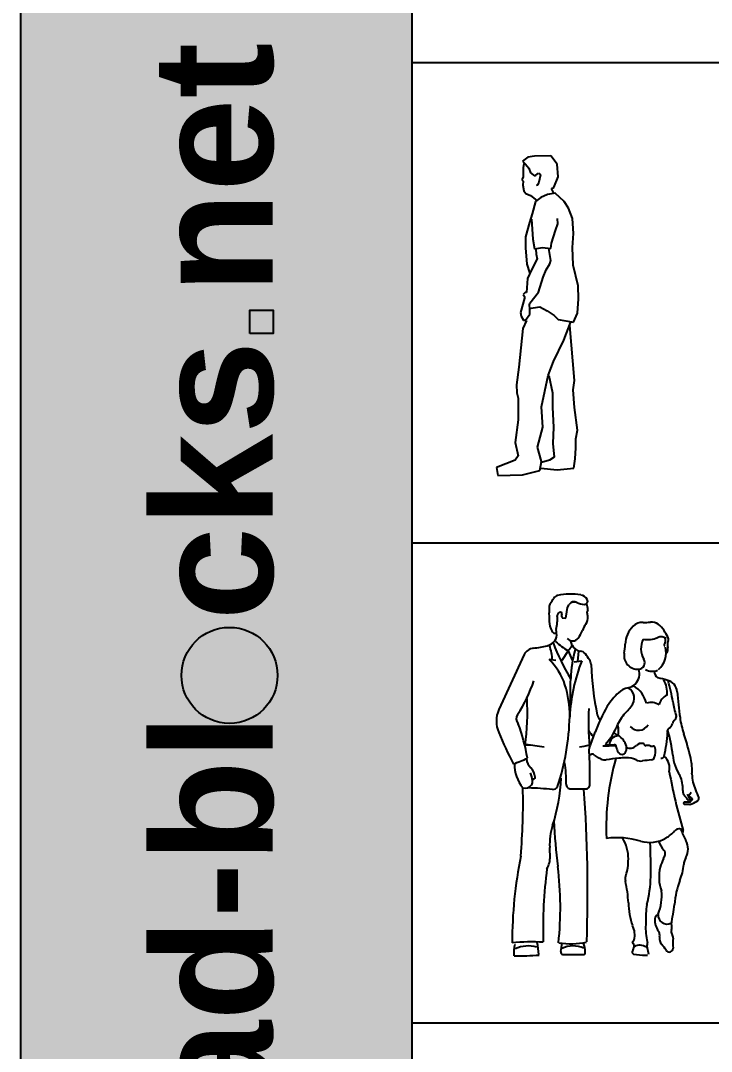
# Model space of a CAD drawing. Header units: millimetres. Extents: x 80073 to 99926, y 37306 to 52946.
# Drawn here: x 80073 to 83526, y 42459 to 47612 of the extents above; entities that cross this region are included whole.
import ezdxf

# ---------------------------------------------------------------- set-up
doc = ezdxf.new("R2010")
doc.units = ezdxf.units.MM
doc.layers.add('www.cad-blocks.net', color=7, linetype='Continuous')
doc.styles.get("Standard").update_dxf_attribs({"font": 'arial.ttf'})

# ---------------------------------------------------------------- blocks, each defined once
blk = doc.blocks.new('A$C57394595')
at = {"linetype": 'ByBlock'}
for p, q in [((0.2717, 1.599), (0.1896, 1.5959)), ((0.3033, 1.5573), (0.2717, 1.599)), ((0.1555, 1.5912), (0.129, 1.5712)), ((0.129, 1.5712), (0.1441, 1.5558)), ((0.1365, 1.5604), (0.1327, 1.5388)), ((0.1441, 1.5558), (0.1618, 1.5373)), ((0.1896, 1.5959), (0.1555, 1.5912)), ((0.3083, 1.494), (0.3033, 1.5573)), ((0.1327, 1.5388), (0.1327, 1.5095)), ((0.1327, 1.5095), (0.1327, 1.494)), ((0.1618, 1.5373), (0.1693, 1.5141)), ((0.1693, 1.5141), (0.1896, 1.4987)), ((0.1896, 1.4987), (0.1959, 1.5017)), ((0.1959, 1.5017), (0.2098, 1.511)), ((0.2098, 1.511), (0.2187, 1.5033)), ((0.2187, 1.5033), (0.211, 1.4663)), ((0.1327, 1.494), (0.1252, 1.4787)), ((0.1252, 1.4787), (0.1327, 1.471)), ((0.1327, 1.471), (0.1315, 1.4524)), ((0.1315, 1.4524), (0.1353, 1.4231)), ((0.2047, 1.4524), (0.1984, 1.4493)), ((0.211, 1.4663), (0.2047, 1.4524)), ((0.2868, 1.4401), (0.3083, 1.494)), ((0.1353, 1.4231), (0.1454, 1.4092)), ((0.1454, 1.4092), (0.1693, 1.4)), ((0.1693, 1.4), (0.2009, 1.3753)), ((0.2549, 1.4044), (0.2215, 1.39)), ((0.2922, 1.4117), (0.2549, 1.4044)), ((0.2742, 1.4354), (0.2868, 1.4401)), ((0.2855, 1.4124), (0.2742, 1.4354)), ((0.3374, 1.3708), (0.2922, 1.4117)), ((0.194, 1.3708), (0.1783, 1.3084)), ((0.2215, 1.39), (0.194, 1.3708)), ((0.359, 1.3372), (0.3374, 1.3708)), ((0.1783, 1.3084), (0.1646, 1.2652)), ((0.3787, 1.2844), (0.359, 1.3372)), ((0.1646, 1.2652), (0.1449, 1.1933)), ((0.1744, 1.2821), (0.1802, 1.1813)), ((0.2942, 1.2244), (0.306, 1.2581)), ((0.306, 1.2581), (0.3041, 1.2844)), ((0.3846, 1.2101), (0.3787, 1.2844)), ((0.1449, 1.1933), (0.1449, 1.1381)), ((0.2746, 1.1621), (0.2942, 1.2244)), ((0.3787, 1.1406), (0.3846, 1.2101)), ((0.1449, 1.1381), (0.1507, 1.0566)), ((0.1802, 1.1813), (0.19, 1.1333)), ((0.19, 1.1333), (0.2294, 1.1406)), ((0.2294, 1.1406), (0.2707, 1.1357)), ((0.2707, 1.0758), (0.2608, 1.1357)), ((0.2707, 1.1357), (0.2746, 1.1621)), ((0.3826, 1.0518), (0.3787, 1.1406)), ((0.2019, 1.0829), (0.1744, 1.0278)), ((0.196, 1.1309), (0.198, 1.1069)), ((0.198, 1.1069), (0.2019, 1.0829)), ((0.1507, 1.0566), (0.1646, 1.0158)), ((0.247, 1.0278), (0.2667, 1.0589)), ((0.2667, 1.0589), (0.2707, 1.0758)), ((0.4081, 0.9486), (0.3826, 1.0518)), ((0.1547, 0.9846), (0.1488, 0.915)), ((0.1744, 1.0278), (0.1547, 0.9846)), ((0.2097, 0.9173), (0.2333, 0.9918)), ((0.2333, 0.9918), (0.247, 1.0278)), ((0.4101, 0.8838), (0.4081, 0.9486)), ((0.139, 0.8862), (0.1194, 0.8142)), ((0.1429, 0.915), (0.1331, 0.9055)), ((0.1331, 0.9055), (0.139, 0.8958)), ((0.139, 0.8958), (0.139, 0.8862)), ((0.1488, 0.915), (0.1429, 0.915)), ((0.1665, 0.8622), (0.2097, 0.9173)), ((0.4042, 0.8118), (0.4101, 0.8838)), ((0.1606, 0.8358), (0.2156, 0.843)), ((0.1646, 0.8526), (0.1665, 0.8622)), ((0.1665, 0.8335), (0.1646, 0.8526)), ((0.1665, 0.807), (0.1665, 0.8335)), ((0.2156, 0.843), (0.2529, 0.8238)), ((0.1194, 0.8142), (0.1233, 0.7975)), ((0.1233, 0.7975), (0.1351, 0.7759)), ((0.1497, 0.7751), (0.1318, 0.7349)), ((0.1351, 0.7759), (0.1449, 0.7759)), ((0.1449, 0.7759), (0.1665, 0.807)), ((0.2529, 0.8238), (0.2883, 0.7998)), ((0.2883, 0.7998), (0.308, 0.7807)), ((0.308, 0.7807), (0.3846, 0.7662)), ((0.3846, 0.7662), (0.4042, 0.8118)), ((0.1318, 0.7349), (0.1108, 0.541)), ((0.3353, 0.6764), (0.3713, 0.7678)), ((0.3893, 0.4753), (0.3653, 0.7495)), ((0.2845, 0.5703), (0.3353, 0.6764)), ((0.2575, 0.5008), (0.2845, 0.5703)), ((0.1108, 0.541), (0.0988, 0.4533)), ((0.2246, 0.3437), (0.2575, 0.5008)), ((0.2605, 0.5008), (0.2785, 0.4131)), ((0.3832, 0.4278), (0.3893, 0.4753)), ((0.0988, 0.4533), (0.1018, 0.4131)), ((0.1018, 0.4131), (0.1078, 0.3875)), ((0.2785, 0.4131), (0.2785, 0.34)), ((0.3893, 0.34), (0.3832, 0.4278)), ((0.1078, 0.3875), (0.1078, 0.2779)), ((0.2306, 0.2413), (0.2246, 0.3437)), ((0.2785, 0.34), (0.2845, 0.2413)), ((0.4042, 0.2266), (0.3893, 0.34)), ((0.1078, 0.2779), (0.0928, 0.1645)), ((0.2036, 0.1426), (0.2306, 0.2413)), ((0.2845, 0.2413), (0.2814, 0.1609)), ((0.3953, 0.1828), (0.4042, 0.2266)), ((0.0928, 0.1645), (0.1078, 0.0987)), ((0.2814, 0.1609), (0.2875, 0.0913)), ((0.3953, 0.1389), (0.3953, 0.1828)), ((0.2246, 0.0694), (0.2036, 0.1426)), ((0.3922, 0.084), (0.3953, 0.1389)), ((0.0928, 0.0768), (0, 0.0402)), ((0.1078, 0.0987), (0.0928, 0.0768)), ((0.2156, 0.0255), (0.2246, 0.0694)), ((0.2635, 0.0768), (0.2246, 0.0658)), ((0.2875, 0.0913), (0.2635, 0.0768)), ((0.3863, 0.0365), (0.3922, 0.084)), ((0, 0.0402), (0.006, 0)), ((0.006, 0), (0.1288, 0.0036)), ((0.1288, 0.0036), (0.2156, 0.0255)), ((0.2215, 0.0365), (0.3024, 0.0292)), ((0.3024, 0.0292), (0.3863, 0.0365))]:
    blk.add_line(p, q, dxfattribs=at)
blk = doc.blocks.new('A$C1CED04BA')
for p, q in [((0.3539, 1.7409), (0.3619, 1.7563)), ((0.3809, 1.7685), (0.3946, 1.7685)), ((0.3454, 1.6878), (0.3517, 1.7183)), ((0.3517, 1.7183), (0.3539, 1.7409)), ((0.3273, 1.6888), (0.3454, 1.6878)), ((0.1371, 1.5054), (0.0104, 1.2303)), ((0.3579, 1.5242), (0.326, 1.4749)), ((0.3579, 1.5242), (0.3779, 1.4774)), ((0.4099, 1.523), (0.4047, 1.4699)), ((0.2957, 1.4762), (0.2626, 1.4799)), ((0.3882, 1.4686), (0.4253, 1.4736)), ((0.3685, 1.3864), (0.3705, 1.3864)), ((0.365, 1.2328), (0.3683, 1.2328)), ((0.3662, 1.2078), (0.3668, 1.2078)), ((0.1399, 1.0543), (0.1675, 1.0543)), ((0.4633, 1.0543), (0.4691, 1.0543)), ((0.5463, 1.0543), (0.5913, 1.0543)), ((0.2861, 0.6721), (0.2864, 0.6721)), ((0.3311, 0.0063), (0.4304, 0.0063)), ((0.6849, 0.0077), (0.7291, 0.0026)), ((0.7291, 0.0026), (0.7547, 0.0026)), ((0.7511, 0.0472), (0.7594, 0.0077))]:
    blk.add_line(p, q)
for centre, radius, start, end in [((0.3692, 1.5158), 0.2921, 79.7372, 102.7323), ((0.2911, 1.7437), 0.0285, 144.959, 177.3681), ((-0.2091, 2.0945), 0.5825, 324.959, 328.1152), ((0.3117, 1.7706), 0.0309, 102.7323, 148.1152), ((0.3877, 1.7394), 0.0299, 64.2463, 145.5974), ((0.4461, 1.8603), 0.1043, 244.2463, 265.4718), ((0.4131, 1.7581), 0.0458, 28.7735, 79.7372), ((0.4391, 1.7724), 0.0161, 265.4718, 28.7735), ((0.3997, 1.7325), 0.0561, 354.391, 27.9534), ((1.0632, 1.7082), 0.8014, 177.3681, 182.6319), ((0.3194, 1.7007), 0.0163, 88.9993, 185.7552), ((0.3196, 1.71), 0.00706, 335.0461, 88.9993), ((0.3407, 1.7001), 0.0163, 155.0461, 222.9857), ((0.471, 1.7151), 0.0196, 142.3011, 185.4126), ((0.4272, 1.6984), 0.0284, 353.6326, 31.4157), ((0.3765, 1.6767), 0.114, 182.6319, 207.8979), ((0.1345, 1.682), 0.1695, 343.3224, 5.7552), ((0.547, 1.5798), 0.127, 142.424, 158.7287), ((0.4084, 1.6865), 0.0479, 322.424, 10.593), ((0.7284, 1.6009), 0.0657, 86.6951, 134.7955), ((0.7438, 1.8663), 0.2002, 266.6951, 277.1793), ((0.7755, 1.6146), 0.0535, 52.3669, 97.1793), ((0.7326, 1.559), 0.1237, 32.593, 52.3669), ((0.2958, 1.634), 0.0227, 207.8979, 259.6312), ((0.2568, 1.6009), 0.0435, 321.0254, 15.999), ((0.293, 1.6183), 0.00678, 259.6312, 33.9204), ((0.3097, 1.6296), 0.0134, 163.3224, 213.9204), ((0.2783, 1.6844), 0.1613, 323.2267, 338.7287), ((0.7762, 1.5528), 0.1335, 134.7955, 178.2659), ((0.2969, 1.2805), 0.6408, 29.3685, 32.593), ((0.1083, 2.1459), 0.6135, 277.1293, 283.6347), ((0.2365, 1.6173), 0.0695, 283.6347, 321.0254), ((-0.0358, 1.4522), 0.316, 4.5741, 18.22), ((1.4102, 2.0045), 1.2112, 201.3494, 210.7621), ((0.5316, 1.8253), 0.3475, 227.0119, 240.0265), ((0.3792, 1.6091), 0.0355, 222.0182, 323.2267), ((0.2811, 1.6032), 0.1094, 313.7732, 332.2264), ((0.4152, 1.58), 0.0465, 189.5203, 216.6687), ((0.421, 1.5685), 0.046, 200.6415, 266.1109), ((0.3181, 1.5667), 0.3249, 350.2958, 358.2659), ((0.8272, 1.536), 0.1058, 153.9631, 210.5389), ((0.754, 1.7171), 0.1365, 260.7956, 292.0697), ((0.8216, 1.5504), 0.0434, 53.4518, 112.0697), ((0.8418, 1.5535), 0.00508, 139.9069, 257.7661), ((0.8155, 1.5757), 0.0293, 319.9069, 24.0711), ((0.9077, 1.5539), 0.054, 159.4649, 194.6025), ((0.8328, 1.582), 0.026, 339.4649, 29.3685), ((0.1923, 1.4743), 0.0634, 97.1293, 150.5966), ((0.9018, 1.3761), 0.5314, 163.1102, 178.9094), ((0.4155, 1.488), 0.0346, 35.9423, 86.1109), ((-1.1645, 0.3425), 1.9862, 34.8913, 35.9423), ((0.7059, 1.5003), 0.0686, 170.2958, 273.6991), ((0.738, 1.5139), 0.1096, 310.5837, 15.5034), ((0.8239, 1.5321), 0.0326, 324.3159, 14.6025), ((0.0588, 1.2645), 0.2966, 17.6547, 46.5778), ((1.2854, 1.143), 0.9215, 158.9716, 176.7815), ((0.4307, 1.455), 0.0414, 2.1196, 34.8913), ((1.9536, 1.5113), 1.4826, 182.1196, 192.0001), ((0.7074, 1.4652), 0.0334, 275.0091, 30.5389), ((0.6444, 1.4077), 0.0693, 280.8451, 347.2354), ((0.6357, 1.4096), 0.0782, 347.2354, 17.5003), ((0.7773, 1.4841), 0.0626, 237.9982, 296.2273), ((0.8265, 1.4204), 0.0382, 177.0293, 236.3464), ((-0.5285, 1.6212), 0.7569, 326.766, 340.9099), ((-0.1668, 1.1927), 0.5333, 0.349, 17.6547), ((-48.2604, 2.312), 48.6397, 358.68527, 358.90945), ((0.6119, 1.2278), 0.1412, 14.1141, 58.772), ((0.7463, 1.0428), 0.3509, 72.5571, 80.3105), ((0.7097, 1.3108), 0.1432, 356.5026, 28.7093), ((0.8391, 1.3144), 0.0643, 4.4344, 78.9259), ((-0.4857, 1.0179), 1.3901, 10.4633, 14.8601), ((0.8583, 1.0473), 0.3652, 133.0495, 146.7908), ((0.6799, 1.2382), 0.1038, 102.5188, 133.0495), ((0.6285, 1.2868), 0.0599, 320.1958, 59.1182), ((0.876, 1.2424), 0.0641, 111.4375, 169.9459), ((3.3114, 1.5062), 2.4154, 184.4344, 187.5119), ((-1.0413, 1.2132), 1.1954, 352.1844, 3.5007), ((1.3572, 0.8003), 0.9202, 150.9409, 159.8692), ((-0.2258, 1.9987), 1.172, 317.3832, 320.1958), ((0.7715, 1.1878), 0.0778, 57.7881, 106.8951), ((1.1586, 1.2991), 0.2789, 185.9257, 200.5829), ((0.1454, 1.1728), 0.1467, 156.9221, 203.0779), ((0.1369, 1.1853), 0.0386, 146.766, 221.5959), ((-0.8265, 1.2223), 1.192, 341.5545, 358.7314), ((1.8967, 1.1646), 1.4376, 177.1376, 184.6596), ((0.5449, 1.2106), 0.0421, 190.2365, 231.4533), ((0.8333, 1.0438), 0.2544, 140.6199, 158.2622), ((0.8804, 1.1947), 0.0183, 311.2765, 20.5829), ((1.3302, 1.2449), 0.417, 187.5119, 198.9923), ((-0.9106, 0.7935), 1.0824, 10.3365, 19.768), ((0.3876, 1.2215), 0.2254, 316.1902, 338.2622), ((0.4785, 1.1205), 0.1314, 351.4375, 13.446), ((0.7097, 1.1831), 0.0563, 220.8466, 329.0087), ((0.8675, 1.1226), 0.0144, 122.1082, 202.6794), ((0.8367, 1.1717), 0.0436, 302.1082, 343.1882), ((0.9237, 1.1454), 0.0473, 131.2765, 163.1882), ((1.8559, 1.8834), 1.999, 202.5981, 207.5759), ((0.5914, 1.2069), 0.1546, 211.5293, 225.6931), ((-1.7227, 1.9293), 2.3601, 337.9708, 339.8692), ((0.6096, 1.0532), 0.0462, 91.5327, 182.9682), ((0.6219, 1.1488), 0.0486, 220.3743, 247.1548), ((0.5512, 1.0152), 0.1035, 23.5421, 59.7913), ((0.3524, 1.1298), 0.5021, 344.7705, 358.4027), ((0.286, 0.9509), 0.5963, 4.9142, 17.2878), ((-0.1378, 0.7397), 1.1354, 12.5055, 18.9923), ((0.3767, 2.361), 1.3234, 259.9539, 263.9853), ((0.3719, 1.3771), 0.336, 277.2084, 285.6213), ((0.5263, 1.0193), 0.0661, 157.9708, 185.6814), ((0.5512, 1.7551), 0.7055, 268.3772, 273.5437), ((0.5086, 1.074), 0.0425, 324.4185, 348.3693), ((0.5816, 1.0405), 0.0169, 10.562, 72.1566), ((0.6793, 1.0587), 0.0825, 190.562, 210.8387), ((0.6042, 1.0383), 0.0457, 333.0961, 23.5421), ((0.6676, 1.0808), 0.0432, 242.8073, 315.692), ((0.724, 1.0258), 0.0356, 74.7258, 135.692), ((0.7303, 1.0491), 0.0115, 1.6969, 74.7258), ((0.7558, 1.0057), 0.0448, 71.6971, 108.3029), ((0.7761, 1.0669), 0.0197, 251.6971, 288.3029), ((0.7844, 1.0418), 0.00672, 19.6205, 108.3029), ((0.7222, 1.0196), 0.0728, 334.593, 19.6205), ((-0.2642, 1.879), 0.9846, 290.7116, 295.1473), ((0.2305, 0.9947), 0.0821, 187.5366, 223.3458), ((0.4686, 1.0135), 0.00807, 185.6814, 293.5548), ((-0.9187, 0.9163), 1.3853, 357.5164, 3.6305), ((0.4778, 0.9924), 0.015, 46.3824, 113.5548), ((0.5379, 1.0555), 0.0722, 226.3824, 245.8335), ((0.4142, 0.7798), 0.23, 62.0899, 65.8335), ((0.5408, 1.0189), 0.0405, 242.0899, 279.8063), ((0.6823, 0.2005), 0.79, 95.2377, 99.8063), ((1.786, 0.6419), 1.2383, 163.8773, 182.5635), ((0.6263, 1.0271), 0.0209, 210.8387, 333.0961), ((0.6802, 0.2228), 0.7676, 92.5023, 95.2377), ((0.6512, 0.8881), 0.1016, 63.3298, 92.5023), ((0.7728, 0.9956), 0.0167, 275.5681, 334.593), ((0.8226, 1.0018), 0.0147, 261.8417, 344.7705), ((0.7794, 0.9359), 0.0855, 349.0066, 45.0694), ((1.0906, 1.0201), 0.2112, 184.9142, 214.5915), ((0.7103, 0.9278), 0.2667, 355.8416, 12.5055), ((0.271, 0.9556), 0.1818, 178.8231, 219.5828), ((0.1088, 0.8799), 0.0852, 8.7007, 43.3458), ((-0.1391, 0.8759), 0.4871, 357.9003, 10.6021), ((0.7217, 1.0285), 0.0555, 243.3298, 278.0142), ((0.8774, -0.0776), 1.0615, 95.5681, 98.0142), ((7.693, 2.7598), 7.7474, 193.77605, 194.0915), ((0.1849, 0.8916), 0.00821, 207.3809, 8.7007), ((-0.5802, 0.9306), 0.9044, 341.972, 357.2622), ((3.6458, 1.4194), 2.827, 190.1816, 196.2995), ((0.7782, 0.8366), 0.1524, 356.0028, 24.6502), ((1.2076, 0.9186), 0.2315, 182.5159, 202.7589), ((-2.9264, 0.7653), 3.0586, 354.9875, 1.3549), ((0.1426, 0.8782), 0.0403, 252.9295, 322.9328), ((0.0575, -1.749), 2.5899, 85.0775, 87.7339), ((0.1562, 0.8679), 0.0232, 322.9328, 14.0915), ((0.2819, 0.8562), 0.025, 265.0775, 333.6304), ((0.3714, 0.8572), 0.0238, 177.9003, 269.0566), ((0.3879, 1.8556), 1.0223, 269.0566, 272.9915), ((-7.1076, 0.3099), 7.5624, 358.17158, 3.96666), ((0.4457, 0.8539), 0.0197, 256.892, 7.0189), ((0.9631, 0.8237), 0.033, 176.0028, 227.5504), ((1.3763, 0.964), 0.4053, 199.4501, 205.505), ((0.887, 0.7387), 0.0798, 26.1284, 47.9297), ((0.8715, 0.751), 0.1, 17.1582, 34.0824), ((0.944, 0.8268), 0.0296, 299.5989, 339.9768), ((0.9636, 0.7763), 0.00548, 206.1284, 49.996), ((1.2472, 1.0797), 0.3999, 224.1738, 227.7942), ((0.8592, 0.8631), 0.1444, 319.3788, 326.5508), ((0.8701, 0.9779), 0.2437, 295.9392, 304.1519), ((1.001, 0.785), 0.0105, 304.1519, 25.505), ((0.9385, 0.7627), 0.00451, 95.006, 264.994), ((0.9566, 0.556), 0.212, 87.9926, 95.006), ((0.9927, 1.3813), 0.6255, 264.994, 267.4804), ((0.9646, 0.7829), 0.0151, 267.9926, 286.2709), ((0.9663, 0.7802), 0.0238, 267.4804, 295.9392), ((3.5446, 0.8434), 3.263, 182.9736, 187.0063), ((0.5647, 0.5579), 0.2997, 161.972, 183.1349), ((0.757, 0.7421), 0.178, 300.464, 318.2876), ((0.9122, 0.6037), 0.03, 47.7957, 138.2876), ((1.2763, 0.7587), 0.3776, 200.095, 208.9897), ((0.9214, 0.6227), 0.0114, 319.4614, 16.2995), ((0.6007, 0.1662), 0.4235, 73.7364, 97.0255), ((0.4668, 0.4867), 0.1918, 359.0215, 32.0782), ((0.7648, 0.7287), 0.1624, 253.7364, 300.464), ((0.9309, 0.6174), 0.1301, 200.251, 223.4984), ((0.8692, 0.5331), 0.0878, 330.9606, 28.9897), ((-1.0916, 0.4672), 1.3591, 1.2471, 3.1349), ((-2.3321, 0.4345), 3.1026, 359.2656, 2.4349), ((0.819, 0.5113), 0.0241, 341.1301, 43.4984), ((2.3539, 0.0558), 2.2767, 168.7984, 179.7873), ((0.1443, 0.4941), 0.1229, 330.9752, 1.2471), ((0.1946, 0.4914), 0.464, 353.6129, 359.0215), ((1.0345, 0.3857), 0.2236, 153.5805, 165.2577), ((0.6997, 0.5521), 0.1502, 333.5805, 341.1301), ((1.0224, 0.4481), 0.0873, 150.9606, 175.1347), ((2.5149, 0.1346), 2.2829, 172.4512, 181.6568), ((-1.368, 0.2396), 1.6866, 354.0224, 7.0063), ((0.5269, 0.4542), 0.1297, 337.5762, 353.6129), ((1.0075, 0.3928), 0.1957, 165.2577, 200.5733), ((0.6603, 0.4789), 0.2761, 338.0306, 355.1347), ((0.6965, 0.3842), 0.0539, 157.5762, 192.4257), ((-0.0021, 0.2303), 0.6615, 2.9398, 12.4257), ((0.2058, 0.402), 0.5645, 345.042, 359.2656), ((1.2646, 0.2351), 0.3755, 158.0306, 176.7848), ((0.5821, 0.3001), 0.2433, 337.8386, 5.6511), ((1.1259, 0.2882), 0.468, 182.9398, 197.1731), ((1.2272, 0.1826), 0.4817, 171.2065, 182.0109), ((-8.4297, 1.715), 9.4329, 350.49469, 351.10323), ((1.0684, 0.142), 0.3235, 175.7936, 191.1963), ((0.875, 0.1758), 0.0839, 174.4331, 218.9157), ((0.82, 0.1812), 0.0287, 122.9898, 174.4331), ((0.8517, 0.2024), 0.0444, 176.3041, 296.2661), ((0.829, 0.1429), 0.0469, 342.0127, 17.9376), ((0.5958, 0.1042), 0.0948, 344.6984, 28.8606), ((0.7948, 0.111), 0.0192, 20.5244, 38.9157), ((0.7687, 0.1013), 0.047, 9.9362, 20.5244), ((0.7695, 0.1014), 0.0462, 350.0141, 9.9362), ((0.8969, 0.1208), 0.0245, 162.0127, 214.1978), ((0.851, 0.0897), 0.031, 357.037, 34.1978), ((0.1709, -0.8502), 0.9192, 86.1257, 95.8478), ((0.2235, 0.0157), 0.1381, 163.0052, 186.5219), ((-2.7702, -0.3677), 3.0048, 7.1486, 8.2832), ((0.3715, 0.4641), 0.4047, 261.3425, 281.0762), ((-0.0699, 0.1004), 0.3982, 348.4202, 354.507), ((0.3604, 0.0242), 0.0827, 356.2737, 27.4384), ((0.6813, 0.0659), 0.00317, 122.8528, 237.0975), ((0.6699, 0.0835), 0.0178, 302.8528, 346.0222), ((0.6704, 0.0491), 0.0169, 353.7795, 57.0975), ((0.7156, -0.0035), 0.0562, 53.8486, 120.4475), ((0.8822, 0.1032), 0.1332, 190.3574, 196.074), ((0.7324, 0.06), 0.0226, 325.6958, 16.074), ((0.8587, 0.0857), 0.0444, 170.0141, 221.827), ((0.6852, -0.0695), 0.1884, 30.8921, 41.827), ((1.3711, 0.0628), 0.4898, 177.037, 182.9133), ((0.1183, 1.1899), 1.1903, 268.544, 274.537), ((0.1568, -0.1011), 0.1498, 73.0604, 115.3665), ((0.3319, 0.0181), 0.0119, 168.4202, 266.2341), ((0.3824, -0.0818), 0.1303, 65.9384, 115.3805), ((0.4339, 0.014), 0.0085, 245.5647, 21.6597), ((0.6873, 0.0174), 0.00996, 140.6654, 256.1549), ((0.6587, 0.0408), 0.027, 320.6654, 346.1549), ((0.589, 0.058), 0.0988, 346.1549, 353.7795), ((0.8631, 0.0369), 0.0188, 210.8921, 2.9133)]:
    blk.add_arc(centre, radius, start, end)
blk = doc.blocks.new('format')
at = {"layer": 'www.cad-blocks.net', "true_color": 0x444444}
blk.add_hatch(color=250, dxfattribs=at).paths.add_polyline_path([(80073, 52946.5), (80073, 37305.6), (82028.4, 37305.6), (82028.4, 52946.5)])
at = {"layer": 'www.cad-blocks.net', "true_color": 0x546d8e}
for points in [[(81218.2, 46165.3), (81218.2, 46048), (81335.7, 46048), (81335.7, 46165.3)], [(80877.1, 44338.7, 1), (81357.5, 44338.7, 1)]]:
    blk.add_hatch(color=155, dxfattribs=at).paths.add_polyline_path(points)
at = {"layer": 'www.cad-blocks.net', "color": 250, "true_color": 0x444444}
for p, q in [((80073, 52946.5), (80073, 37305.6)), ((82028.4, 52946.5), (82028.4, 37305.6))]:
    blk.add_line(p, q, dxfattribs=at)
at = {"layer": 'www.cad-blocks.net'}
blk.add_line((82028.4, 52946.5), (82028.4, 37305.6), dxfattribs=at)
at = {"layer": 'www.cad-blocks.net', "color": 155, "true_color": 0x546d8e}
for p, q in [((82028.4, 52262.9), (82028.4, 37806.9)), ((82028.4, 47402.7), (99925.9, 47402.7)), ((82028.4, 45002.2), (99925.9, 45002.2)), ((82028.4, 42601.7), (99925.9, 42601.7))]:
    blk.add_line(p, q, dxfattribs=at)
blk.add_lwpolyline([(81218.2, 46048), (81218.2, 46165.3), (81335.7, 46165.3), (81335.7, 46048)], close=True, dxfattribs=at)
blk.add_circle((81117.3, 44338.7), 240.2, dxfattribs=at)
at = {"layer": 'www.cad-blocks.net', "insert": (80733.7, 41679.7), "char_height": 600, "attachment_point": 1, "rotation": 90}
blk.add_mtext_dynamic_manual_height_columns('{\\fArial|b1|i0|c0|p34;\\C255;\\c16777215;cad-bl  cks net}', width=33614.951, gutter_width=12.5, heights=[0], dxfattribs=at)

msp = doc.modelspace()

# ---------------------------------------------------------------- block references
at = {"xscale": 1000, "yscale": 1000, "zscale": 1000}
for name, p in [('A$C57394595', (82452.7, 45337.9)), ('A$C1CED04BA', (82452.7, 42937.4))]:
    msp.add_blockref(name, p, dxfattribs=at)
at = {"layer": 'www.cad-blocks.net'}
msp.add_blockref('format', (0, 0), dxfattribs=at)

doc.saveas('drawing.dxf')
